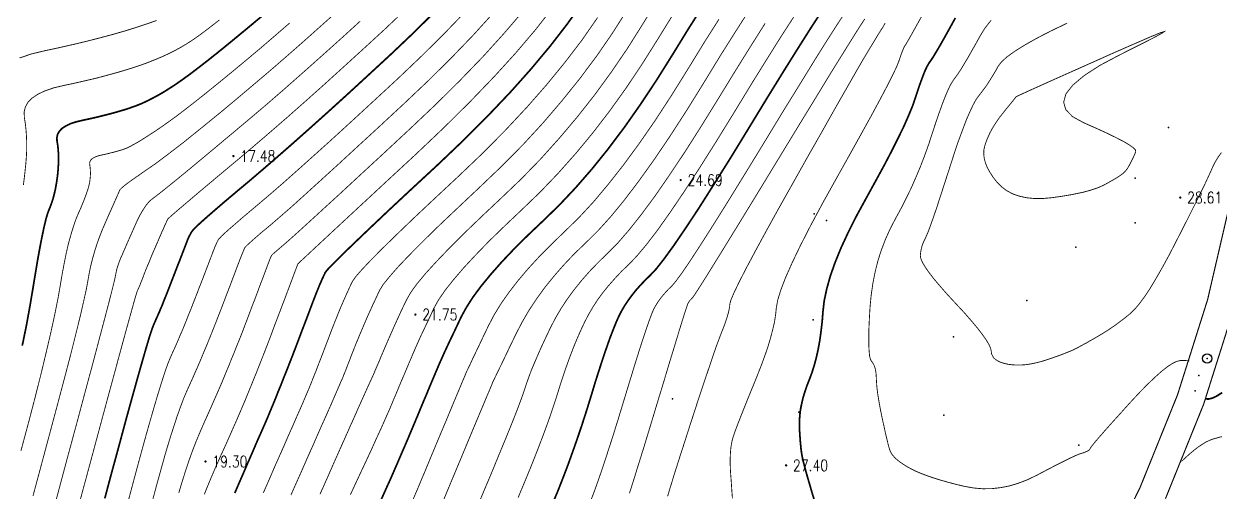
# Model space of a CAD drawing. Extents: x 940 to 2162, y 608 to 1562.
# Drawn here: x 1120.6 to 1225.6, y 802.5 to 843.5 of the extents above; entities that cross this region are included whole.
import ezdxf
from ezdxf.enums import TextEntityAlignment as Align

# ---------------------------------------------------------------- set-up
doc = ezdxf.new("R2010")
doc.units = 0
doc.header["$LTSCALE"] = 0.5
doc.header["$PDSIZE"] = 0.2
doc.layers.get('0').update_dxf_attribs({"linetype": 'CONTINUOUS'})
for name, color, linetype in [('DGX', 2, 'CONTINUOUS'), ('DLSS', 4, 'CONTINUOUS'), ('GCD', 1, 'CONTINUOUS'), ('KZD', 1, 'CONTINUOUS'), ('ZDH', 1, 'CONTINUOUS')]:
    doc.layers.add(name, color=color, linetype=linetype)
doc.styles.add('HZ', font='rs.shx', dxfattribs={"width": 0.8, "bigfont": 'hztxt.shx'})

# ---------------------------------------------------------------- blocks, each defined once
blk = doc.blocks.new('GC200')
at = {"linetype": 'Continuous', "const_width": 0.2, "flags": 128}
blk.add_lwpolyline([(-0.1, 0, 1), (0.1, 0, 1)], format="xyb", close=True, dxfattribs=at)
blk = doc.blocks.new('gc117')
blk.add_circle((0, 0), 0.8)
blk.add_point((0, 0))

msp = doc.modelspace()

# ---------------------------------------------------------------- linework, layer by layer
at = {"layer": 'DGX', "linetype": 'Continuous', "const_width": 0.075, "flags": 128}
for points, elevation in [([(1148.24, 844.76), (1146.72, 843.4), (1145.23, 842.07), (1143.76, 840.78), (1142.31, 839.52), (1140.87, 838.3), (1139.46, 837.11), (1138.11, 835.98), (1136.86, 834.96), (1135.71, 834.03), (1134.67, 833.19), (1133.72, 832.46), (1132.88, 831.82), (1132.14, 831.27), (1131.5, 830.83), (1130.95, 830.45), (1130.47, 830.11), (1130.05, 829.82), (1129.71, 829.57), (1129.44, 829.36), (1129.24, 829.19), (1129.11, 829.07), (1129.05, 828.99), (1129, 828.89), (1128.93, 828.72), (1128.82, 828.48), (1128.68, 828.16), (1128.51, 827.77), (1128.3, 827.3), (1128.06, 826.76), (1127.79, 826.15), (1127.51, 825.5), (1127.26, 824.86), (1127.03, 824.22), (1126.83, 823.58), (1126.65, 822.95), (1126.49, 822.31), (1126.36, 821.68), (1126.25, 821.06), (1126.11, 820.29), (1125.88, 819.25), (1125.58, 817.94), (1125.19, 816.36), (1124.72, 814.49), (1124.16, 812.36), (1123.52, 809.95), (1122.8, 807.26), (1122.08, 804.57), (1121.43, 802.16)], 16), ([(1154.14, 844.84), (1152.35, 843.14), (1150.51, 841.45), (1148.73, 839.83), (1147, 838.26), (1145.32, 836.76), (1143.7, 835.33), (1142.12, 833.96), (1140.6, 832.66), (1139.12, 831.41), (1137.76, 830.28), (1136.58, 829.29), (1135.58, 828.45), (1134.76, 827.75), (1134.11, 827.2), (1133.65, 826.8), (1133.36, 826.54), (1133.25, 826.43), (1133.22, 826.37), (1133.17, 826.26), (1133.09, 826.09), (1132.99, 825.88), (1132.88, 825.61), (1132.73, 825.29), (1132.57, 824.92), (1132.39, 824.49), (1132.2, 824.06), (1132.02, 823.65), (1131.86, 823.28), (1131.72, 822.93), (1131.59, 822.61), (1131.47, 822.33), (1131.36, 822.07), (1131.27, 821.84), (1131.19, 821.63), (1131.12, 821.44), (1131.06, 821.28), (1131, 821.13), (1130.95, 821), (1130.9, 820.89), (1130.86, 820.79), (1130.84, 820.72), (1130.81, 820.65), (1130.78, 820.58), (1130.75, 820.51), (1130.72, 820.44), (1130.68, 820.36), (1130.65, 820.28), (1130.61, 820.2), (1130.57, 820.12), (1130.49, 819.85), (1130.31, 819.24), (1130.04, 818.27), (1129.67, 816.94), (1129.21, 815.26), (1128.66, 813.23), (1128.01, 810.84), (1127.27, 808.1), (1126.52, 805.31), (1125.84, 802.8), (1125.24, 800.56)], 17), ([(1164.37, 844.61), (1162.73, 842.7), (1160.92, 840.7), (1158.92, 838.63), (1156.75, 836.48), (1154.39, 834.25), (1152.08, 832.1), (1150.04, 830.22), (1148.27, 828.58), (1146.77, 827.21), (1145.55, 826.09), (1144.59, 825.22), (1143.91, 824.61), (1143.5, 824.25), (1143.24, 824.03), (1143.02, 823.84), (1142.82, 823.67), (1142.66, 823.53), (1142.53, 823.42), (1142.44, 823.33), (1142.37, 823.26), (1142.34, 823.22), (1142.31, 823.15), (1142.24, 822.99), (1142.14, 822.74), (1142.01, 822.39), (1141.85, 821.96), (1141.65, 821.43), (1141.41, 820.81), (1141.15, 820.11), (1140.88, 819.39), (1140.63, 818.75), (1140.42, 818.19), (1140.24, 817.7), (1140.08, 817.29), (1139.95, 816.95), (1139.85, 816.68), (1139.78, 816.49), (1139.71, 816.32), (1139.62, 816.09), (1139.51, 815.81), (1139.37, 815.48), (1139.22, 815.1), (1139.05, 814.67), (1138.85, 814.19), (1138.64, 813.66), (1138.4, 813.09), (1138.16, 812.5), (1137.9, 811.88), (1137.62, 811.24), (1137.33, 810.58), (1137.03, 809.9), (1136.72, 809.2), (1136.39, 808.47), (1136.06, 807.71), (1135.73, 806.92), (1135.41, 806.09), (1135.1, 805.23), (1134.8, 804.33), (1134.51, 803.4), (1134.22, 802.43)], 19), ([(1167.02, 844.97), (1165.49, 843.02), (1163.77, 841), (1161.86, 838.9), (1159.75, 836.71), (1157.47, 834.45), (1154.99, 832.1), (1152.57, 829.86), (1150.48, 827.92), (1148.71, 826.28), (1147.26, 824.93), (1146.13, 823.88), (1145.33, 823.13), (1144.84, 822.68), (1144.68, 822.52), (1144.67, 822.51), (1144.67, 822.5), (1144.66, 822.5), (1144.66, 822.49), (1144.66, 822.48), (1144.65, 822.47), (1144.65, 822.46), (1144.65, 822.46), (1144.62, 822.39), (1144.55, 822.2), (1144.43, 821.89), (1144.27, 821.47), (1144.07, 820.92), (1143.82, 820.26), (1143.52, 819.47), (1143.18, 818.57), (1142.83, 817.66), (1142.52, 816.84), (1142.25, 816.11), (1142.01, 815.48), (1141.8, 814.94), (1141.63, 814.5), (1141.49, 814.15), (1141.39, 813.89), (1141.3, 813.67), (1141.2, 813.41), (1141.08, 813.11), (1140.95, 812.78), (1140.8, 812.42), (1140.64, 812.02), (1140.46, 811.58), (1140.27, 811.12), (1140.06, 810.6), (1139.82, 810.04), (1139.56, 809.42), (1139.27, 808.75), (1138.95, 808.03), (1138.61, 807.26), (1138.24, 806.43), (1137.84, 805.56), (1137.45, 804.68), (1137.09, 803.84), (1136.76, 803.05), (1136.46, 802.3)], 19.5), ([(1173.54, 844.76), (1172.25, 842.73), (1170.87, 840.73), (1169.39, 838.75), (1167.82, 836.8), (1166.16, 834.86), (1164.4, 832.95), (1162.54, 831.07), (1160.59, 829.21), (1158.71, 827.44), (1157.05, 825.87), (1155.62, 824.47), (1154.41, 823.25), (1153.43, 822.22), (1152.68, 821.36), (1152.14, 820.69), (1151.84, 820.2), (1151.65, 819.8), (1151.46, 819.39), (1151.27, 818.99), (1151.09, 818.59), (1150.9, 818.18), (1150.72, 817.77), (1150.54, 817.36), (1150.37, 816.95), (1150.2, 816.55), (1150.04, 816.18), (1149.9, 815.83), (1149.76, 815.5), (1149.64, 815.2), (1149.53, 814.92), (1149.43, 814.67), (1149.34, 814.44), (1149.26, 814.23), (1149.18, 814.01), (1149.1, 813.81), (1149.02, 813.6), (1148.94, 813.4), (1148.87, 813.2), (1148.79, 813.01), (1148.71, 812.82), (1148.61, 812.56), (1148.43, 812.16), (1148.2, 811.62), (1147.9, 810.93), (1147.54, 810.1), (1147.11, 809.13), (1146.61, 808.02), (1146.06, 806.76), (1145.49, 805.48), (1144.97, 804.3), (1144.49, 803.22), (1144.05, 802.23)], 21), ([(1146.6, 802.3), (1147.19, 803.62), (1147.84, 805.1), (1148.5, 806.58), (1149.08, 807.88), (1149.58, 809), (1150, 809.95), (1150.35, 810.73), (1150.62, 811.33), (1150.81, 811.76), (1150.93, 812.01), (1151, 812.17), (1151.07, 812.31), (1151.13, 812.45), (1151.19, 812.57), (1151.24, 812.68), (1151.28, 812.78), (1151.32, 812.86), (1151.35, 812.93), (1151.39, 813.03), (1151.45, 813.18), (1151.54, 813.39), (1151.65, 813.65), (1151.79, 813.96), (1151.94, 814.34), (1152.13, 814.77), (1152.33, 815.25), (1152.55, 815.76), (1152.78, 816.28), (1153.01, 816.8), (1153.24, 817.32), (1153.48, 817.84), (1153.72, 818.37), (1153.97, 818.89), (1154.23, 819.42), (1154.58, 820.03), (1155.12, 820.77), (1155.86, 821.66), (1156.8, 822.69), (1157.92, 823.86), (1159.24, 825.18), (1160.76, 826.64), (1162.46, 828.24), (1164.24, 829.94), (1165.95, 831.7), (1167.59, 833.52), (1169.17, 835.39), (1170.7, 837.33), (1172.15, 839.32), (1173.55, 841.37), (1174.88, 843.48), (1176.13, 845.51)], 21.5), ([(1157.23, 801.29), (1158.08, 803.34), (1158.94, 805.39), (1159.68, 807.17), (1160.31, 808.68), (1160.83, 809.91), (1161.23, 810.87), (1161.52, 811.55), (1161.69, 811.96), (1161.74, 812.1), (1161.78, 812.17), (1161.87, 812.37), (1162.03, 812.7), (1162.25, 813.16), (1162.54, 813.75), (1162.89, 814.48), (1163.3, 815.34), (1163.78, 816.33), (1164.32, 817.38), (1164.92, 818.41), (1165.6, 819.44), (1166.33, 820.45), (1167.14, 821.45), (1168.01, 822.44), (1168.94, 823.42), (1169.94, 824.38), (1171.01, 825.44), (1172.14, 826.69), (1173.33, 828.14), (1174.58, 829.79), (1175.9, 831.63), (1177.28, 833.67), (1178.73, 835.91), (1180.24, 838.34), (1181.7, 840.73), (1183.03, 842.84), (1184.2, 844.67)], 23.5), ([(1120.25, 840.56), (1121.27, 840.91), (1122.48, 841.2), (1123.74, 841.47), (1124.97, 841.75), (1126.15, 842.03), (1127.28, 842.32), (1128.37, 842.61), (1129.42, 842.91), (1130.42, 843.22), (1131.38, 843.54), (1132.28, 843.85)], 14), ([(1143.96, 843.64), (1142.64, 842.5), (1141.35, 841.39), (1140.07, 840.32), (1138.84, 839.3), (1137.69, 838.36), (1136.64, 837.51), (1135.66, 836.73), (1134.77, 836.04), (1133.97, 835.43), (1133.25, 834.91), (1132.61, 834.46), (1132.05, 834.08), (1131.52, 833.74), (1131.05, 833.44), (1130.63, 833.18), (1130.25, 832.97), (1129.92, 832.79), (1129.65, 832.66), (1129.41, 832.57), (1129.2, 832.5), (1128.98, 832.43), (1128.75, 832.37), (1128.51, 832.3), (1128.25, 832.24), (1127.99, 832.17), (1127.72, 832.11), (1127.44, 832.05), (1127.17, 831.99), (1126.95, 831.91), (1126.76, 831.82), (1126.61, 831.72), (1126.5, 831.61), (1126.43, 831.49), (1126.4, 831.35), (1126.41, 831.2), (1126.43, 831.05), (1126.45, 830.89), (1126.46, 830.72), (1126.47, 830.54), (1126.47, 830.37), (1126.46, 830.18), (1126.44, 829.99), (1126.42, 829.79), (1126.39, 829.58), (1126.32, 829.32), (1126.24, 829.02), (1126.12, 828.68), (1125.98, 828.3), (1125.82, 827.88), (1125.63, 827.42), (1125.41, 826.93), (1125.18, 826.38), (1124.97, 825.76), (1124.76, 825.07), (1124.55, 824.32), (1124.36, 823.51), (1124.18, 822.62), (1124, 821.67), (1123.83, 820.66), (1123.63, 819.51), (1123.36, 818.17), (1123.03, 816.64), (1122.63, 814.92), (1122.17, 813), (1121.64, 810.89), (1121.04, 808.59), (1120.37, 806.1)], 15.5), ([(1120.59, 829.43), (1120.66, 829.98), (1120.73, 830.6), (1120.8, 831.26), (1120.85, 831.9), (1120.88, 832.51), (1120.88, 833.11), (1120.86, 833.69), (1120.82, 834.25), (1120.76, 834.79), (1120.68, 835.31), (1120.65, 835.81), (1120.76, 836.26), (1120.99, 836.68), (1121.36, 837.05), (1121.85, 837.38), (1122.48, 837.68), (1123.24, 837.94), (1124.13, 838.15), (1125.07, 838.35), (1125.98, 838.56), (1126.85, 838.76), (1127.69, 838.98), (1128.5, 839.2), (1129.27, 839.42), (1130.02, 839.65), (1130.72, 839.88), (1131.4, 840.12), (1132.05, 840.38), (1132.68, 840.64), (1133.27, 840.91), (1133.84, 841.19), (1134.38, 841.49), (1134.89, 841.79), (1135.37, 842.1), (1135.88, 842.45), (1136.45, 842.87), (1137.08, 843.35), (1137.79, 843.9)], 14.5), ([(1150.14, 843.8), (1148.46, 842.27), (1146.8, 840.78), (1145.17, 839.33), (1143.56, 837.91), (1141.97, 836.53), (1140.4, 835.2), (1138.85, 833.9), (1137.4, 832.69), (1136.12, 831.62), (1135.01, 830.7), (1134.06, 829.92), (1133.28, 829.29), (1132.67, 828.8), (1132.22, 828.45), (1131.95, 828.25), (1131.76, 828.1), (1131.56, 827.9), (1131.36, 827.66), (1131.17, 827.38), (1130.97, 827.06), (1130.76, 826.69), (1130.56, 826.28), (1130.36, 825.83), (1130.16, 825.37), (1129.97, 824.95), (1129.8, 824.56), (1129.64, 824.2), (1129.5, 823.87), (1129.37, 823.58), (1129.26, 823.32), (1129.16, 823.1), (1129.07, 822.89), (1128.99, 822.68), (1128.92, 822.47), (1128.85, 822.27), (1128.79, 822.06), (1128.74, 821.86), (1128.7, 821.66), (1128.66, 821.45), (1128.58, 821.07), (1128.4, 820.34), (1128.12, 819.24), (1127.74, 817.79), (1127.26, 815.98), (1126.69, 813.82), (1126.01, 811.3), (1125.24, 808.42), (1124.45, 805.51), (1123.75, 802.89), (1123.13, 800.57)], 16.5), ([(1159.11, 844.37), (1157.36, 842.55), (1155.44, 840.66), (1153.37, 838.69), (1151.3, 836.78), (1149.39, 835.02), (1147.64, 833.42), (1146.05, 831.99), (1144.62, 830.71), (1143.36, 829.59), (1142.25, 828.63), (1141.31, 827.83), (1140.5, 827.15), (1139.79, 826.55), (1139.19, 826.03), (1138.68, 825.59), (1138.28, 825.23), (1137.98, 824.95), (1137.78, 824.74), (1137.68, 824.62), (1137.63, 824.53), (1137.57, 824.41), (1137.51, 824.28), (1137.45, 824.13), (1137.37, 823.96), (1137.3, 823.76), (1137.21, 823.55), (1137.13, 823.32), (1137.03, 823.07), (1136.92, 822.78), (1136.8, 822.46), (1136.66, 822.11), (1136.52, 821.73), (1136.36, 821.32), (1136.19, 820.87), (1136, 820.4), (1135.82, 819.92), (1135.64, 819.46), (1135.47, 819.03), (1135.31, 818.61), (1135.15, 818.22), (1135, 817.86), (1134.87, 817.51), (1134.74, 817.19), (1134.61, 816.87), (1134.47, 816.54), (1134.32, 816.2), (1134.17, 815.84), (1134.01, 815.47), (1133.84, 815.09), (1133.66, 814.7), (1133.48, 814.29), (1133.27, 813.78), (1133.02, 813.08), (1132.73, 812.18), (1132.39, 811.09), (1132.01, 809.8), (1131.58, 808.31), (1131.11, 806.63), (1130.6, 804.76), (1130.09, 802.86), (1129.62, 801.1)], 18), ([(1161.72, 844.41), (1160.02, 842.54), (1158.14, 840.59), (1156.1, 838.57), (1153.88, 836.47), (1151.69, 834.44), (1149.71, 832.62), (1147.95, 831), (1146.41, 829.6), (1145.09, 828.4), (1143.98, 827.4), (1143.08, 826.62), (1142.41, 826.04), (1141.87, 825.59), (1141.4, 825.2), (1141, 824.85), (1140.67, 824.56), (1140.4, 824.32), (1140.21, 824.14), (1140.07, 824), (1140.01, 823.92), (1139.97, 823.84), (1139.91, 823.7), (1139.83, 823.51), (1139.73, 823.26), (1139.61, 822.96), (1139.47, 822.6), (1139.31, 822.18), (1139.14, 821.72), (1138.95, 821.23), (1138.78, 820.77), (1138.61, 820.33), (1138.45, 819.91), (1138.3, 819.51), (1138.15, 819.13), (1138.02, 818.78), (1137.89, 818.45), (1137.76, 818.12), (1137.63, 817.78), (1137.49, 817.42), (1137.34, 817.05), (1137.19, 816.66), (1137.03, 816.26), (1136.86, 815.85), (1136.69, 815.42), (1136.5, 814.98), (1136.31, 814.52), (1136.11, 814.04), (1135.9, 813.54), (1135.67, 813.03), (1135.44, 812.5), (1135.19, 811.95), (1134.93, 811.38), (1134.66, 810.75), (1134.38, 810), (1134.07, 809.14), (1133.75, 808.16), (1133.4, 807.06), (1133.04, 805.86), (1132.67, 804.53), (1132.27, 803.09), (1131.88, 801.63)], 18.5), ([(1170.95, 844.1), (1169.59, 842.14), (1168.09, 840.18), (1166.47, 838.2), (1164.72, 836.21), (1162.85, 834.21), (1160.85, 832.19), (1158.73, 830.17), (1156.67, 828.25), (1154.86, 826.55), (1153.32, 825.07), (1152.03, 823.81), (1151, 822.77), (1150.23, 821.95), (1149.71, 821.35), (1149.45, 820.97), (1149.32, 820.7), (1149.19, 820.43), (1149.07, 820.16), (1148.94, 819.89), (1148.82, 819.61), (1148.7, 819.34), (1148.58, 819.06), (1148.46, 818.79), (1148.34, 818.5), (1148.21, 818.19), (1148.08, 817.85), (1147.93, 817.49), (1147.78, 817.11), (1147.62, 816.7), (1147.46, 816.27), (1147.29, 815.82), (1147.11, 815.36), (1146.94, 814.9), (1146.77, 814.46), (1146.6, 814.02), (1146.43, 813.59), (1146.27, 813.16), (1146.1, 812.75), (1145.94, 812.34), (1145.77, 811.91), (1145.57, 811.43), (1145.34, 810.89), (1145.09, 810.3), (1144.81, 809.66), (1144.5, 808.96), (1144.17, 808.2), (1143.81, 807.4), (1143.45, 806.56), (1143.08, 805.73), (1142.71, 804.9), (1142.35, 804.07), (1141.99, 803.24), (1141.63, 802.42)], 20.5), ([(1177.53, 844.31), (1176.22, 842.19), (1174.84, 840), (1173.44, 837.91), (1172, 835.9), (1170.53, 833.99), (1169.03, 832.18), (1167.49, 830.45), (1165.93, 828.82), (1164.33, 827.28), (1162.8, 825.83), (1161.43, 824.5), (1160.23, 823.26), (1159.18, 822.13), (1158.3, 821.1), (1157.57, 820.18), (1157.01, 819.36), (1156.61, 818.65), (1156.31, 818), (1156.02, 817.39), (1155.75, 816.82), (1155.49, 816.28), (1155.26, 815.77), (1155.05, 815.3), (1154.86, 814.86), (1154.69, 814.46), (1154.52, 814.06), (1154.34, 813.64), (1154.15, 813.19), (1153.95, 812.71), (1153.73, 812.21), (1153.51, 811.68), (1153.28, 811.12), (1153.03, 810.54), (1152.76, 809.88), (1152.42, 809.12), (1152.04, 808.25), (1151.59, 807.28), (1151.1, 806.19), (1150.54, 804.99), (1149.93, 803.69), (1149.27, 802.27)], 22), ([(1154.57, 801.4), (1155.13, 802.7), (1155.74, 804.15), (1156.4, 805.74), (1157.05, 807.3), (1157.63, 808.67), (1158.12, 809.85), (1158.53, 810.84), (1158.87, 811.64), (1159.12, 812.25), (1159.3, 812.66), (1159.39, 812.89), (1159.47, 813.07), (1159.6, 813.34), (1159.78, 813.72), (1160, 814.2), (1160.28, 814.78), (1160.6, 815.45), (1160.97, 816.23), (1161.39, 817.1), (1161.88, 818.04), (1162.47, 819), (1163.16, 819.99), (1163.95, 821.01), (1164.83, 822.05), (1165.82, 823.13), (1166.9, 824.22), (1168.07, 825.35), (1169.31, 826.56), (1170.59, 827.94), (1171.89, 829.49), (1173.23, 831.19), (1174.6, 833.06), (1176, 835.08), (1177.43, 837.27), (1178.9, 839.63), (1180.31, 841.93), (1181.6, 843.96)], 23), ([(1160.2, 800.74), (1160.95, 802.52), (1161.7, 804.3), (1162.36, 805.91), (1162.95, 807.33), (1163.45, 808.57), (1163.87, 809.63), (1164.2, 810.51), (1164.45, 811.2), (1164.62, 811.71), (1164.77, 812.16), (1164.95, 812.67), (1165.16, 813.23), (1165.42, 813.84), (1165.71, 814.51), (1166.03, 815.24), (1166.39, 816.01), (1166.79, 816.85), (1167.23, 817.71), (1167.72, 818.55), (1168.27, 819.39), (1168.87, 820.21), (1169.53, 821.03), (1170.24, 821.84), (1171, 822.63), (1171.81, 823.42), (1172.7, 824.31), (1173.68, 825.44), (1174.76, 826.8), (1175.94, 828.39), (1177.2, 830.21), (1178.57, 832.26), (1180.02, 834.54), (1181.58, 837.06), (1183.1, 839.54), (1184.46, 841.72), (1185.65, 843.6)], 24), ([(1188.15, 844.15), (1187.1, 842.53), (1185.89, 840.6), (1184.49, 838.35), (1182.92, 835.77), (1181.32, 833.18), (1179.85, 830.85), (1178.51, 828.79), (1177.29, 826.99), (1176.2, 825.45), (1175.23, 824.19), (1174.39, 823.19), (1173.68, 822.45), (1173.05, 821.85), (1172.47, 821.23), (1171.92, 820.61), (1171.41, 819.98), (1170.95, 819.35), (1170.53, 818.7), (1170.15, 818.05), (1169.81, 817.39), (1169.49, 816.71), (1169.18, 816.01), (1168.88, 815.29), (1168.59, 814.54), (1168.31, 813.78), (1168.03, 812.98), (1167.76, 812.17), (1167.5, 811.33), (1167.22, 810.44), (1166.9, 809.48), (1166.53, 808.43), (1166.11, 807.3), (1165.65, 806.1), (1165.14, 804.81), (1164.58, 803.45), (1163.98, 802.01)], 24.5), ([(1170.35, 801.74), (1170.69, 802.63), (1171.05, 803.64), (1171.44, 804.77), (1171.85, 806.03), (1172.3, 807.42), (1172.77, 808.93), (1173.27, 810.57), (1173.76, 812.18), (1174.2, 813.62), (1174.59, 814.87), (1174.94, 815.95), (1175.24, 816.85), (1175.49, 817.56), (1175.69, 818.1), (1175.84, 818.46), (1175.98, 818.73), (1176.14, 819), (1176.31, 819.26), (1176.5, 819.52), (1176.7, 819.77), (1176.93, 820.03), (1177.16, 820.28), (1177.42, 820.52), (1177.78, 820.94), (1178.33, 821.68), (1179.07, 822.77), (1179.99, 824.18), (1181.11, 825.94), (1182.42, 828.03), (1183.91, 830.45), (1185.6, 833.21), (1187.27, 835.96), (1188.75, 838.35), (1190.01, 840.4), (1191.07, 842.09), (1191.92, 843.42), (1192.56, 844.4)], 25.5), ([(1173.75, 802.4), (1174.1, 803.5), (1174.51, 804.83), (1175, 806.39), (1175.54, 808.17), (1176.15, 810.19), (1176.76, 812.19), (1177.28, 813.93), (1177.74, 815.42), (1178.11, 816.65), (1178.41, 817.62), (1178.64, 818.34), (1178.79, 818.8), (1178.86, 819), (1178.9, 819.07), (1178.94, 819.14), (1178.99, 819.22), (1179.04, 819.29), (1179.1, 819.36), (1179.16, 819.42), (1179.22, 819.49), (1179.29, 819.56), (1179.47, 819.81), (1179.87, 820.43), (1180.5, 821.42), (1181.34, 822.78), (1182.41, 824.51), (1183.7, 826.61), (1185.21, 829.08), (1186.94, 831.92), (1188.67, 834.76), (1190.18, 837.23), (1191.46, 839.33), (1192.53, 841.05), (1193.37, 842.4), (1193.99, 843.38), (1194.39, 843.99)], 26), ([(1196.17, 843.62), (1196.11, 843.5), (1196.05, 843.4), (1196, 843.32), (1195.97, 843.25), (1195.94, 843.2), (1195.92, 843.17), (1195.91, 843.16), (1195.88, 843.12), (1195.82, 843.03), (1195.73, 842.88), (1195.6, 842.68), (1195.44, 842.42), (1195.25, 842.1), (1195.02, 841.72), (1194.75, 841.28), (1194.4, 840.7), (1193.91, 839.86), (1193.29, 838.78), (1192.53, 837.45), (1191.63, 835.87), (1190.6, 834.04), (1189.42, 831.97), (1188.12, 829.65), (1186.82, 827.34), (1185.7, 825.31), (1184.75, 823.56), (1183.97, 822.09), (1183.36, 820.9), (1182.92, 819.98), (1182.65, 819.35), (1182.55, 818.99), (1182.53, 818.76), (1182.49, 818.51), (1182.43, 818.25), (1182.35, 817.96), (1182.25, 817.65), (1182.14, 817.31), (1182.01, 816.96), (1181.86, 816.59), (1181.68, 816.12), (1181.44, 815.49), (1181.16, 814.69), (1180.83, 813.72), (1180.45, 812.59), (1180.01, 811.29), (1179.53, 809.82), (1179, 808.18), (1178.48, 806.56), (1178.02, 805.14), (1177.64, 803.93), (1177.33, 802.92), (1177.09, 802.12)], 26.5), ([(1199.36, 844.18), (1198.89, 843.34), (1198.52, 842.68), (1198.24, 842.18), (1198.05, 841.86), (1197.96, 841.71), (1197.9, 841.63), (1197.84, 841.52), (1197.78, 841.39), (1197.71, 841.22), (1197.63, 841.02), (1197.55, 840.79), (1197.46, 840.53), (1197.36, 840.24), (1197.19, 839.81), (1196.87, 839.14), (1196.41, 838.22), (1195.8, 837.06), (1195.04, 835.65), (1194.13, 834), (1193.08, 832.11), (1191.88, 829.97), (1190.68, 827.81), (1189.64, 825.87), (1188.75, 824.13), (1188.02, 822.61), (1187.44, 821.31), (1187.02, 820.21), (1186.75, 819.33), (1186.63, 818.66), (1186.57, 818.07), (1186.47, 817.42), (1186.31, 816.73), (1186.11, 815.97), (1185.87, 815.17), (1185.57, 814.31), (1185.23, 813.4), (1184.85, 812.44), (1184.46, 811.49), (1184.11, 810.63), (1183.8, 809.86), (1183.53, 809.18), (1183.3, 808.59), (1183.11, 808.09), (1182.96, 807.68), (1182.85, 807.35), (1182.76, 807.06), (1182.7, 806.74), (1182.64, 806.39), (1182.61, 806.02), (1182.59, 805.63), (1182.58, 805.2), (1182.59, 804.75), (1182.61, 804.28), (1182.65, 803.76), (1182.69, 803.2), (1182.73, 802.59), (1182.78, 801.94)], 27), ([(1205.46, 843.86), (1204.92, 843.17), (1204.48, 842.45), (1204.1, 841.76), (1203.74, 841.13), (1203.42, 840.56), (1203.12, 840.06), (1202.86, 839.63), (1202.62, 839.26), (1202.41, 838.96), (1202.23, 838.72), (1202.06, 838.47), (1201.86, 838.12), (1201.65, 837.67), (1201.42, 837.12), (1201.17, 836.47), (1200.9, 835.72), (1200.61, 834.88), (1200.3, 833.93), (1199.98, 832.95), (1199.63, 831.98), (1199.26, 831.02), (1198.87, 830.09), (1198.46, 829.16), (1198.02, 828.26), (1197.57, 827.37), (1197.09, 826.49), (1196.63, 825.61), (1196.22, 824.71), (1195.86, 823.77), (1195.55, 822.82), (1195.3, 821.83), (1195.1, 820.82), (1194.95, 819.78), (1194.85, 818.72), (1194.79, 817.71), (1194.75, 816.81), (1194.74, 816.04), (1194.74, 815.39), (1194.77, 814.85), (1194.81, 814.44), (1194.88, 814.15), (1194.97, 813.98), (1195.07, 813.86), (1195.15, 813.72), (1195.23, 813.56), (1195.29, 813.38), (1195.33, 813.18), (1195.37, 812.95), (1195.39, 812.71), (1195.4, 812.44), (1195.42, 812.14), (1195.44, 811.82), (1195.48, 811.45), (1195.53, 811.06), (1195.6, 810.63), (1195.68, 810.17), (1195.77, 809.68), (1195.88, 809.15), (1195.99, 808.63), (1196.1, 808.15), (1196.19, 807.72), (1196.28, 807.33), (1196.37, 806.98), (1196.44, 806.67), (1196.51, 806.41), (1196.58, 806.19), (1196.66, 806), (1196.78, 805.8), (1196.95, 805.6), (1197.16, 805.39), (1197.4, 805.19), (1197.7, 804.98), (1198.03, 804.77), (1198.4, 804.56), (1198.82, 804.35), (1199.29, 804.15), (1199.81, 803.95), (1200.38, 803.75), (1201, 803.56), (1201.66, 803.37), (1202.38, 803.18), (1203.14, 803), (1203.93, 802.86), (1204.72, 802.79), (1205.52, 802.8), (1206.31, 802.89), (1207.11, 803.05), (1207.9, 803.29), (1208.7, 803.6), (1209.5, 803.99), (1210.26, 804.39), (1210.95, 804.75), (1211.55, 805.06), (1212.08, 805.32), (1212.53, 805.54), (1212.9, 805.71), (1213.19, 805.83), (1213.41, 805.9), (1213.58, 805.95), (1213.72, 806.01), (1213.85, 806.06), (1213.95, 806.11), (1214.03, 806.17), (1214.1, 806.22), (1214.14, 806.28), (1214.16, 806.33), (1214.23, 806.44), (1214.4, 806.66), (1214.67, 806.99), (1215.05, 807.43), (1215.53, 807.98), (1216.12, 808.64), (1216.81, 809.4), (1217.6, 810.28), (1218.41, 811.15), (1219.15, 811.91), (1219.82, 812.55), (1220.41, 813.08), (1220.93, 813.49), (1221.37, 813.78), (1221.75, 813.96), (1222.05, 814.03), (1222.31, 814.03), (1222.57, 814.03), (1222.82, 814.01), (1222.85, 814.01)], 28), ([(1212.13, 843.61), (1210.69, 842.92), (1209.45, 842.28), (1208.39, 841.68), (1207.53, 841.14), (1206.85, 840.65), (1206.36, 840.2), (1206.07, 839.81), (1205.87, 839.44), (1205.66, 839.09), (1205.45, 838.75), (1205.24, 838.42), (1205.03, 838.1), (1204.81, 837.8), (1204.59, 837.51), (1204.37, 837.23), (1204.13, 836.89), (1203.87, 836.41), (1203.59, 835.81), (1203.27, 835.07), (1202.94, 834.19), (1202.57, 833.19), (1202.19, 832.05), (1201.78, 830.78), (1201.37, 829.51), (1201.01, 828.4), (1200.69, 827.42), (1200.41, 826.6), (1200.17, 825.92), (1199.97, 825.38), (1199.81, 825), (1199.7, 824.75), (1199.61, 824.58), (1199.53, 824.41), (1199.46, 824.22), (1199.4, 824.04), (1199.35, 823.85), (1199.31, 823.65), (1199.28, 823.45), (1199.26, 823.24), (1199.3, 822.99), (1199.43, 822.67), (1199.67, 822.26), (1200, 821.78), (1200.43, 821.22), (1200.97, 820.58), (1201.6, 819.86), (1202.33, 819.07), (1203.07, 818.28), (1203.7, 817.56), (1204.24, 816.92), (1204.68, 816.35), (1205.03, 815.86), (1205.27, 815.45), (1205.42, 815.12), (1205.48, 814.86), (1205.5, 814.65), (1205.58, 814.46), (1205.69, 814.28), (1205.85, 814.13), (1206.06, 814), (1206.3, 813.88), (1206.6, 813.79), (1206.94, 813.71), (1207.3, 813.66), (1207.68, 813.64), (1208.08, 813.64), (1208.49, 813.67), (1208.91, 813.73), (1209.35, 813.82), (1209.8, 813.93), (1210.27, 814.07), (1210.72, 814.22), (1211.14, 814.37), (1211.53, 814.51), (1211.88, 814.64), (1212.19, 814.77), (1212.47, 814.88), (1212.72, 814.99), (1212.93, 815.1), (1213.13, 815.2), (1213.35, 815.32), (1213.59, 815.45), (1213.85, 815.59), (1214.12, 815.75), (1214.41, 815.91), (1214.72, 816.09), (1215.04, 816.28), (1215.37, 816.48), (1215.71, 816.69), (1216.04, 816.92), (1216.38, 817.15), (1216.71, 817.4), (1217.05, 817.65), (1217.39, 817.92), (1217.73, 818.2), (1218.08, 818.55), (1218.48, 819.02), (1218.92, 819.62), (1219.4, 820.34), (1219.91, 821.19), (1220.47, 822.16), (1221.07, 823.26), (1221.7, 824.48), (1222.33, 825.71), (1222.89, 826.82), (1223.39, 827.82), (1223.82, 828.7), (1224.2, 829.46), (1224.5, 830.11), (1224.75, 830.65), (1224.93, 831.07), (1225.12, 831.44), (1225.36, 831.84), (1225.67, 832.27)], 28.5), ([(1222.17, 805.19), (1222.51, 805.51), (1222.9, 805.86), (1223.28, 806.18), (1223.63, 806.45), (1223.97, 806.68), (1224.3, 806.88), (1224.61, 807.03), (1224.9, 807.14), (1225.18, 807.22), (1225.45, 807.3), (1225.72, 807.36)], 27)]:
    msp.add_lwpolyline(points, dxfattribs=dict(at, elevation=elevation))
at = {"layer": 'DGX', "color": 3, "linetype": 'Continuous', "const_width": 0.15, "flags": 128}
for points, elevation in [([(1156.57, 844.51), (1154.79, 842.75), (1152.86, 840.92), (1150.91, 839.12), (1149.06, 837.42), (1147.32, 835.84), (1145.69, 834.38), (1144.16, 833.02), (1142.74, 831.78), (1141.42, 830.64), (1140.22, 829.62), (1139.13, 828.71), (1138.18, 827.91), (1137.37, 827.21), (1136.69, 826.62), (1136.15, 826.14), (1135.75, 825.77), (1135.49, 825.5), (1135.36, 825.34), (1135.3, 825.24), (1135.25, 825.15), (1135.21, 825.07), (1135.17, 825), (1135.14, 824.94), (1135.11, 824.88), (1135.09, 824.84), (1135.07, 824.81), (1135.05, 824.75), (1134.99, 824.61), (1134.91, 824.4), (1134.8, 824.11), (1134.66, 823.75), (1134.49, 823.31), (1134.29, 822.79), (1134.06, 822.21), (1133.83, 821.61), (1133.62, 821.07), (1133.43, 820.58), (1133.26, 820.14), (1133.11, 819.76), (1132.98, 819.44), (1132.87, 819.17), (1132.79, 818.95), (1132.71, 818.76), (1132.62, 818.56), (1132.54, 818.35), (1132.44, 818.14), (1132.35, 817.92), (1132.24, 817.69), (1132.14, 817.45), (1132.03, 817.21), (1131.88, 816.82), (1131.66, 816.16), (1131.38, 815.22), (1131.03, 814.01), (1130.61, 812.53), (1130.12, 810.77), (1129.56, 808.74), (1128.94, 806.43), (1128.3, 804.09), (1127.73, 801.95)], 17.5), ([(1169.66, 845.46), (1168.3, 843.55), (1166.79, 841.6), (1165.12, 839.6), (1163.29, 837.55), (1161.3, 835.46), (1159.16, 833.32), (1156.86, 831.13), (1154.62, 829.06), (1152.67, 827.24), (1151.01, 825.67), (1149.65, 824.37), (1148.57, 823.33), (1147.78, 822.54), (1147.28, 822.02), (1147.06, 821.75), (1147, 821.61), (1146.93, 821.47), (1146.87, 821.33), (1146.8, 821.19), (1146.74, 821.05), (1146.68, 820.9), (1146.61, 820.76), (1146.55, 820.62), (1146.48, 820.44), (1146.38, 820.19), (1146.25, 819.87), (1146.1, 819.48), (1145.92, 819.02), (1145.72, 818.48), (1145.49, 817.87), (1145.23, 817.19), (1144.96, 816.49), (1144.7, 815.79), (1144.44, 815.11), (1144.18, 814.43), (1143.92, 813.77), (1143.67, 813.13), (1143.41, 812.49), (1143.17, 811.87), (1142.92, 811.27), (1142.7, 810.7), (1142.48, 810.17), (1142.27, 809.67), (1142.08, 809.21), (1141.9, 808.78), (1141.73, 808.39), (1141.57, 808.03), (1141.41, 807.66), (1141.21, 807.22), (1140.99, 806.72), (1140.75, 806.15), (1140.47, 805.51), (1140.17, 804.82), (1139.84, 804.05), (1139.48, 803.23), (1139.13, 802.41)], 20), ([(1180.17, 845.09), (1178.92, 843.12), (1177.56, 840.91), (1176.14, 838.64), (1174.72, 836.5), (1173.3, 834.48), (1171.88, 832.59), (1170.46, 830.83), (1169.04, 829.2), (1167.62, 827.69), (1166.2, 826.31), (1164.85, 825.03), (1163.62, 823.81), (1162.53, 822.66), (1161.57, 821.57), (1160.73, 820.55), (1160.02, 819.59), (1159.45, 818.7), (1159, 817.88), (1158.64, 817.12), (1158.31, 816.42), (1158.01, 815.8), (1157.75, 815.24), (1157.52, 814.75), (1157.33, 814.32), (1157.17, 813.97), (1157.04, 813.68), (1156.91, 813.36), (1156.73, 812.94), (1156.51, 812.42), (1156.24, 811.78), (1155.93, 811.03), (1155.57, 810.18), (1155.17, 809.21), (1154.72, 808.14), (1154.25, 807.02), (1153.77, 805.91), (1153.3, 804.82), (1152.83, 803.74), (1152.35, 802.68), (1151.88, 801.63)], 22.5), ([(1120.49, 815.34), (1120.85, 817.09), (1121.15, 818.73), (1121.41, 820.26), (1121.64, 821.66), (1121.85, 822.91), (1122.05, 824.01), (1122.24, 824.97), (1122.41, 825.78), (1122.57, 826.44), (1122.72, 826.95), (1122.86, 827.31), (1122.98, 827.61), (1123.09, 827.93), (1123.2, 828.26), (1123.29, 828.61), (1123.38, 828.98), (1123.45, 829.37), (1123.52, 829.78), (1123.58, 830.2), (1123.62, 830.63), (1123.65, 831.04), (1123.67, 831.44), (1123.67, 831.83), (1123.66, 832.2), (1123.64, 832.57), (1123.6, 832.92), (1123.54, 833.26), (1123.53, 833.58), (1123.59, 833.87), (1123.75, 834.14), (1123.98, 834.39), (1124.31, 834.6), (1124.71, 834.8), (1125.21, 834.96), (1125.79, 835.1), (1126.4, 835.23), (1126.98, 835.36), (1127.55, 835.5), (1128.1, 835.64), (1128.62, 835.78), (1129.13, 835.93), (1129.61, 836.07), (1130.07, 836.23), (1130.52, 836.39), (1130.99, 836.58), (1131.46, 836.8), (1131.95, 837.05), (1132.45, 837.32), (1132.95, 837.61), (1133.47, 837.94), (1133.99, 838.28), (1134.56, 838.68), (1135.21, 839.15), (1135.93, 839.7), (1136.73, 840.32), (1137.6, 841.01), (1138.55, 841.78), (1139.57, 842.62), (1140.67, 843.53), (1141.82, 844.49)], 15), ([(1167.01, 801.5), (1167.47, 802.6), (1167.91, 803.72), (1168.35, 804.87), (1168.77, 806.04), (1169.19, 807.23), (1169.6, 808.45), (1170, 809.69), (1170.39, 810.95), (1170.76, 812.18), (1171.12, 813.3), (1171.45, 814.32), (1171.77, 815.25), (1172.06, 816.07), (1172.34, 816.79), (1172.59, 817.41), (1172.82, 817.92), (1173.06, 818.39), (1173.33, 818.85), (1173.63, 819.3), (1173.96, 819.75), (1174.31, 820.19), (1174.7, 820.63), (1175.11, 821.06), (1175.55, 821.49), (1176.09, 822.06), (1176.78, 822.94), (1177.63, 824.11), (1178.64, 825.59), (1179.81, 827.36), (1181.13, 829.44), (1182.62, 831.81), (1184.26, 834.49), (1185.88, 837.15), (1187.32, 839.48), (1188.56, 841.46), (1189.61, 843.12), (1190.47, 844.44)], 25), ([(1189.98, 801.73), (1189.75, 802.49), (1189.55, 803.18), (1189.37, 803.79), (1189.22, 804.32), (1189.1, 804.78), (1189, 805.15), (1188.93, 805.45), (1188.88, 805.72), (1188.83, 806.02), (1188.79, 806.34), (1188.76, 806.69), (1188.72, 807.06), (1188.7, 807.45), (1188.67, 807.87), (1188.66, 808.31), (1188.66, 808.77), (1188.69, 809.25), (1188.75, 809.74), (1188.85, 810.24), (1188.97, 810.76), (1189.13, 811.29), (1189.32, 811.84), (1189.54, 812.4), (1189.76, 812.99), (1189.96, 813.63), (1190.14, 814.3), (1190.3, 815.02), (1190.44, 815.79), (1190.55, 816.59), (1190.65, 817.44), (1190.72, 818.33), (1190.83, 819.28), (1191.05, 820.31), (1191.36, 821.43), (1191.78, 822.62), (1192.3, 823.9), (1192.93, 825.26), (1193.66, 826.71), (1194.49, 828.23), (1195.32, 829.74), (1196.08, 831.13), (1196.75, 832.41), (1197.33, 833.57), (1197.84, 834.62), (1198.25, 835.56), (1198.59, 836.38), (1198.83, 837.08), (1199.03, 837.7), (1199.22, 838.25), (1199.4, 838.74), (1199.56, 839.17), (1199.71, 839.53), (1199.85, 839.82), (1199.98, 840.05), (1200.09, 840.22), (1200.23, 840.41), (1200.43, 840.72), (1200.69, 841.15), (1201.01, 841.7), (1201.39, 842.37), (1201.83, 843.16), (1202.33, 844.07)], 27.5), ([(1225.74, 811.22), (1225.54, 811.1), (1225.34, 810.97), (1225.16, 810.87), (1224.99, 810.79), (1224.83, 810.73), (1224.68, 810.69), (1224.55, 810.66), (1224.43, 810.66), (1224.32, 810.68), (1224.29, 810.69)], 27.5)]:
    msp.add_lwpolyline(points, dxfattribs=dict(at, elevation=elevation))
at = {"layer": 'DGX', "linetype": 'Continuous', "const_width": 0.075, "flags": 128}
msp.add_lwpolyline([(1204.93, 832.92), (1205.05, 833.28), (1205.2, 833.63), (1205.36, 833.99), (1205.55, 834.34), (1205.76, 834.69), (1205.99, 835.04), (1206.24, 835.39), (1206.51, 835.73), (1206.77, 836.06), (1207, 836.34), (1207.2, 836.58), (1207.36, 836.78), (1207.48, 836.94), (1207.58, 837.05), (1207.64, 837.13), (1207.66, 837.16), (1207.8, 837.23), (1208.21, 837.42), (1208.88, 837.73), (1209.82, 838.15), (1211.02, 838.69), (1212.5, 839.35), (1214.23, 840.12), (1216.24, 841.02), (1218.12, 841.84), (1219.48, 842.43), (1220.33, 842.78), (1220.66, 842.88), (1220.47, 842.74), (1219.77, 842.36), (1218.55, 841.74), (1216.82, 840.87), (1215.02, 839.92), (1213.63, 839.02), (1212.63, 838.18), (1212.03, 837.41), (1211.83, 836.69), (1212.02, 836.03), (1212.61, 835.42), (1213.6, 834.88), (1214.71, 834.39), (1215.67, 833.95), (1216.47, 833.56), (1217.12, 833.22), (1217.61, 832.93), (1217.95, 832.68), (1218.13, 832.49), (1218.15, 832.34), (1218.1, 832.22), (1218.05, 832.09), (1217.99, 831.96), (1217.93, 831.83), (1217.87, 831.7), (1217.8, 831.56), (1217.73, 831.42), (1217.66, 831.28), (1217.59, 831.15), (1217.51, 831.02), (1217.44, 830.9), (1217.36, 830.79), (1217.28, 830.68), (1217.19, 830.59), (1217.11, 830.5), (1217.03, 830.43), (1216.92, 830.35), (1216.79, 830.26), (1216.63, 830.15), (1216.44, 830.03), (1216.22, 829.9), (1215.97, 829.76), (1215.69, 829.6), (1215.38, 829.43), (1215.02, 829.26), (1214.6, 829.1), (1214.12, 828.95), (1213.58, 828.8), (1212.97, 828.67), (1212.3, 828.54), (1211.57, 828.42), (1210.78, 828.31), (1209.98, 828.24), (1209.24, 828.24), (1208.56, 828.31), (1207.93, 828.45), (1207.35, 828.65), (1206.84, 828.93), (1206.38, 829.27), (1205.97, 829.69), (1205.63, 830.13), (1205.35, 830.56), (1205.12, 830.98), (1204.96, 831.39), (1204.86, 831.79), (1204.82, 832.18), (1204.84, 832.55)], close=True, dxfattribs=at)
at = {"layer": 'DLSS', "linetype": 'Continuous', "flags": 128}
msp.add_lwpolyline([(1202.54, 774.88, 0.1, 0.1, 0.047569), (1218.54, 802.92, 0.1, 0.1, 0.058745), (1226.43, 827.88, 0.1, 0.1, 0.003523), (1228.52, 839.29, 0.1, 0.1, -0.005341), (1229.93, 846.81, 0.1, 0.1, -0.000461), (1231.28, 853.57, 0.1, 0.1, -0.001538), (1231.69, 855.59, 0.1, 0.1, -0.01681), (1233.04, 861.13, 0.1, 0.1, -0.017372), (1234.7, 866.4, 0.1, 0.1, -0.014759), (1234.91, 866.94, 0.1, 0.1, -0.001515), (1237.14, 872.19, 0.1, 0.1, -0.026359), (1239.76, 877.49, 0.1, 0.1, -0.019234), (1243.99, 884.39, 0.1, 0.1, 0)], format="xyseb", dxfattribs=at)
at = {"layer": 'DLSS', "linetype": 'Continuous', "const_width": 0.1, "flags": 128}
msp.add_lwpolyline([(1220.76, 801.92, 0.058745), (1228.82, 827.42, 0.003523), (1230.92, 838.87, -0.005341), (1232.32, 846.34, -0.000461), (1233.67, 853.09, -0.001538), (1234.08, 855.09, -0.01681), (1235.38, 860.48, -0.017372), (1236.99, 865.58, -0.014759), (1237.15, 866, -0.001515), (1239.38, 871.23, -0.026359), (1241.88, 876.29, -0.019234), (1246.01, 883.03, -0.019234)], format="xyb", dxfattribs=at)
at = {"layer": 'ZDH', "linetype": 'Continuous'}
for p in [(1221.03, 834.48, 29.11), (1218.1, 830.01, 29.09), (1189.95, 826.91, 27.36), (1191.03, 826.3, 27.59), (1218.09, 826.11, 28.95), (1212.91, 823.96, 29), (1208.6, 819.3, 28.93), (1189.86, 817.59, 27.69), (1202.18, 816.11, 28.79), (1202.18, 816.11, 28.79), (1202.18, 816.11, 28.79), (1223.69, 812.72, 28.14), (1223.36, 811.38, 28.1), (1177.53, 810.68, 26.33), (1188.61, 809.52, 27.67), (1201.32, 809.25, 28.29), (1213.16, 806.62, 28.08)]:
    msp.add_point(p, dxfattribs=at)

# ---------------------------------------------------------------- block references
at = {"layer": 'GCD', "linetype": 'Continuous'}
ref = msp.add_blockref('GC200', (1139.01, 831.96, 17.48), dxfattribs=dict(at, xscale=0.5, yscale=0.5, zscale=0.5))
ref.add_attrib('height', '17.48', dxfattribs={"linetype": 'Continuous', "height": 1, "style": 'HZ', "width": 0.8}).set_placement((1139.61, 831.96, 17.48), align=Align.MIDDLE_LEFT)
ref = msp.add_blockref('GC200', (1178.24, 829.86, 24.69), dxfattribs=dict(at, xscale=0.5, yscale=0.5, zscale=0.5))
ref.add_attrib('height', '24.69', dxfattribs={"linetype": 'Continuous', "height": 1, "style": 'HZ', "width": 0.8}).set_placement((1178.84, 829.86, 24.69), align=Align.MIDDLE_LEFT)
ref = msp.add_blockref('GC200', (1222.06, 828.32, 28.61), dxfattribs=dict(at, xscale=0.5, yscale=0.5, zscale=0.5))
ref.add_attrib('height', '28.61', dxfattribs={"linetype": 'Continuous', "height": 1, "style": 'HZ', "width": 0.8}).set_placement((1222.66, 828.32, 28.61), align=Align.MIDDLE_LEFT)
ref = msp.add_blockref('GC200', (1154.97, 818.06, 21.75), dxfattribs=dict(at, xscale=0.5, yscale=0.5, zscale=0.5))
ref.add_attrib('height', '21.75', dxfattribs={"linetype": 'Continuous', "height": 1, "style": 'HZ', "width": 0.8}).set_placement((1155.57, 818.06, 21.75), align=Align.MIDDLE_LEFT)
ref = msp.add_blockref('GC200', (1136.56, 805.18, 19.3), dxfattribs=dict(at, xscale=0.5, yscale=0.5, zscale=0.5))
ref.add_attrib('height', '19.30', dxfattribs={"linetype": 'Continuous', "height": 1, "style": 'HZ', "width": 0.8}).set_placement((1137.16, 805.18, 19.3), align=Align.MIDDLE_LEFT)
ref = msp.add_blockref('GC200', (1187.49, 804.84, 27.4), dxfattribs=dict(at, xscale=0.5, yscale=0.5, zscale=0.5))
ref.add_attrib('height', '27.40', dxfattribs={"linetype": 'Continuous', "height": 1, "style": 'HZ', "width": 0.8}).set_placement((1188.09, 804.84, 27.4), align=Align.MIDDLE_LEFT)
at = {"layer": 'KZD', "linetype": 'Continuous', "xscale": 0.5, "yscale": 0.5}
msp.add_blockref('gc117', (1224.42, 814.21, 28.17), dxfattribs=at)

doc.saveas('drawing.dxf')
